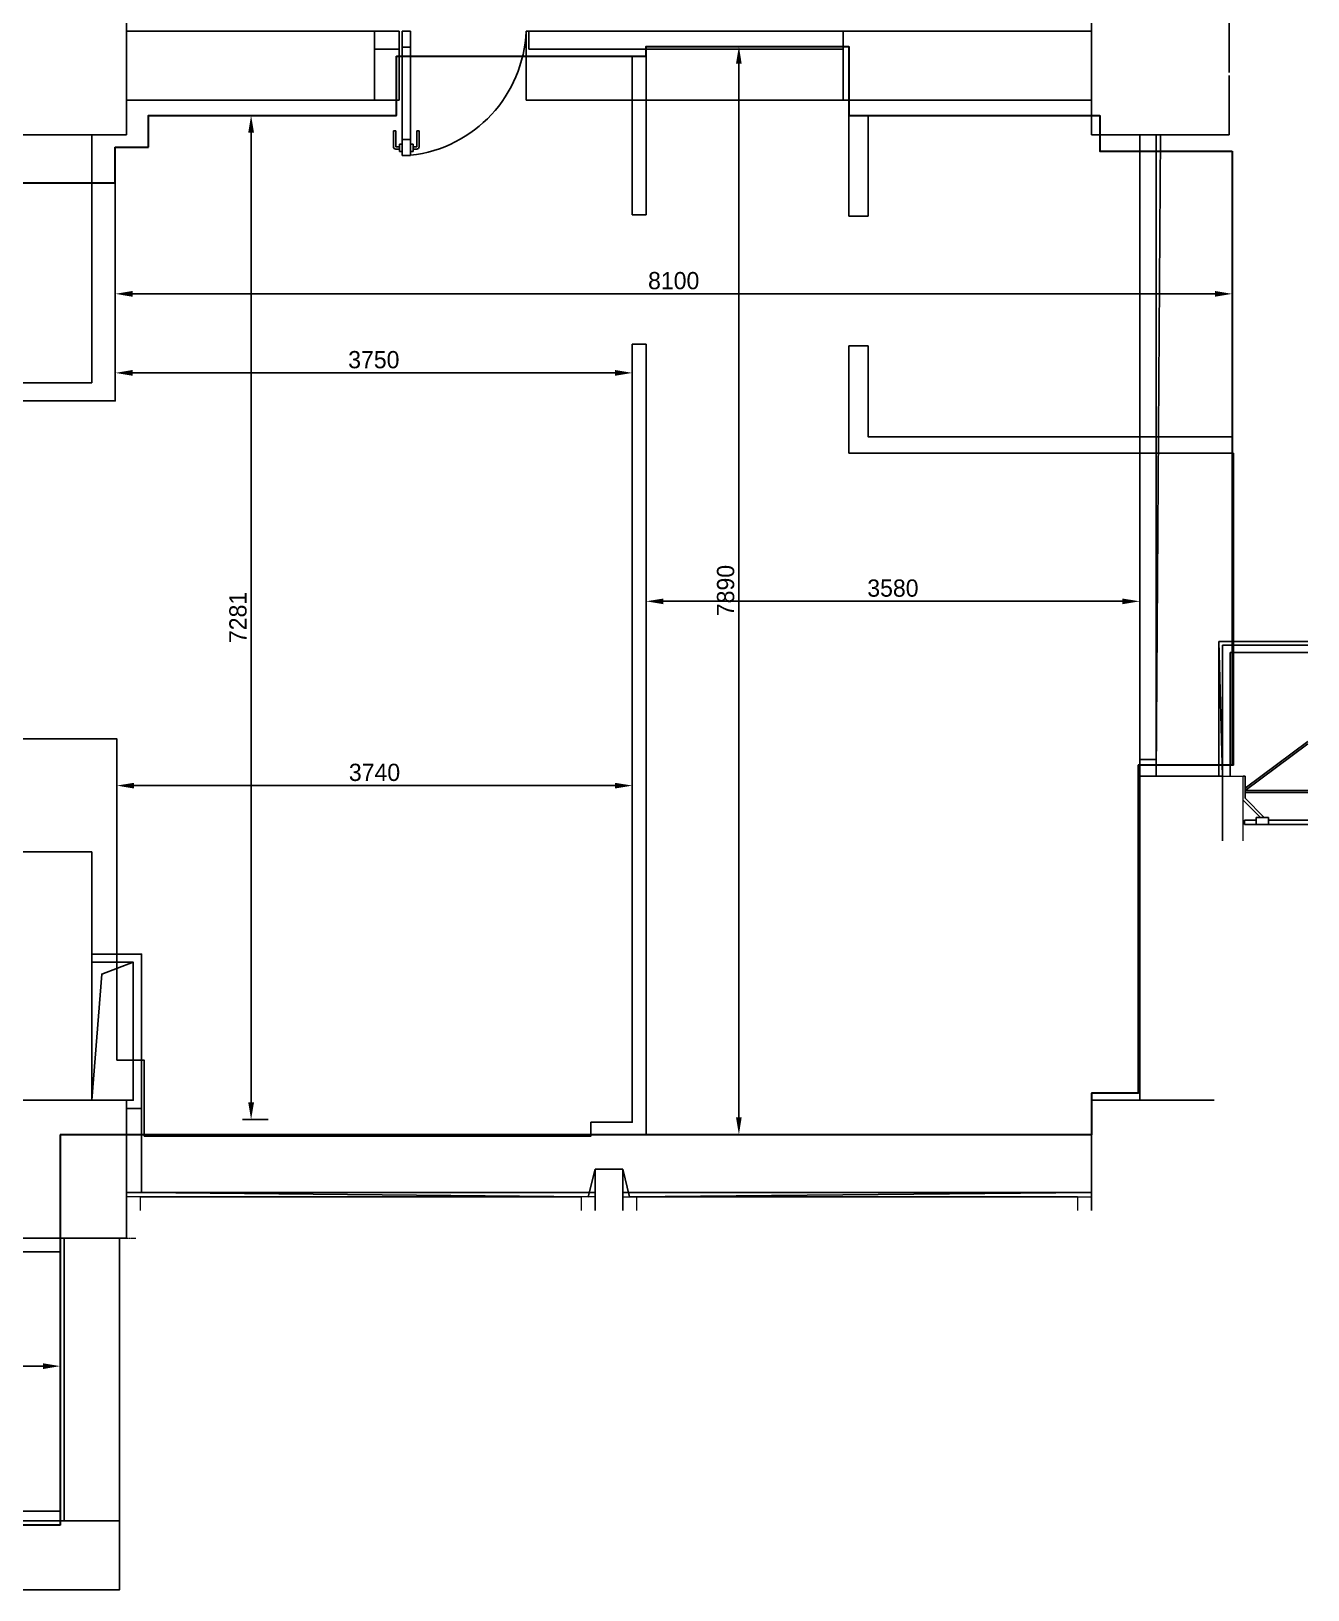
# Model space of a CAD drawing. Header units: millimetres. Extents: x 1339837 to 1379244, y -128283 to -98044.
# Drawn here: x 1359447 to 1368707, y -127964 to -116664 of the extents above; entities that cross this region are included whole.
import ezdxf

# ---------------------------------------------------------------- set-up
doc = ezdxf.new("R2010")
doc.units = ezdxf.units.MM
doc.linetypes.add('HIDDEN', pattern=[0.375, 0.25, -0.125])
for name, color, linetype in [('Baca', 7, 'Continuous'), ('Divar-esas', 7, 'Continuous'), ('Divar-komek', 7, 'Continuous'), ('Meheccer', 7, 'Continuous'), ('metal', 7, 'Continuous'), ('OFFICE_BOUNDARY', 3, 'Continuous'), ('Pencere', 7, 'Continuous'), ('plita 2', 7, 'Continuous'), ('Qapi', 7, 'Continuous'), ('sutun1', 7, 'Continuous'), ('Tavan', 7, 'Continuous')]:
    doc.layers.add(name, color=color, linetype=linetype)
doc.layers.add('obl. keramogranit', color=138, linetype='Continuous', lineweight=18, true_color=0x005252)
doc.layers.add('plita', color=182, linetype='Continuous', lineweight=5, true_color=0x3a07c5)

msp = doc.modelspace()

# ---------------------------------------------------------------- linework, layer by layer
at = {"color": 1, "lineweight": 30}
for p, q in [((1363907, -116844), (1363907, -116774)), ((1363907, -116774), (1365377, -116774)), ((1365377, -116774), (1365377, -117274)), ((1362097, -117274), (1362097, -116844)), ((1362097, -116844), (1363907, -116844)), ((1360297, -117504), (1360297, -117274)), ((1360297, -117274), (1362097, -117274)), ((1365377, -117274), (1367197, -117274)), ((1367197, -117274), (1367197, -117534)), ((1360057, -117764), (1360057, -117504)), ((1360057, -117504), (1360297, -117504)), ((1367197, -117534), (1368157, -117534)), ((1368157, -117534), (1368157, -121984)), ((1359007, -117764), (1360057, -117764)), ((1368157, -121984), (1367477, -121984)), ((1367477, -121984), (1367477, -124364)), ((1367477, -124364), (1367137, -124364)), ((1367137, -124364), (1367137, -124664)), ((1367137, -124664), (1359657, -124664)), ((1359657, -124664), (1359657, -127394)), ((1359657, -127394), (1359657, -127494)), ((1359657, -127494), (1351637, -127494))]:
    msp.add_line(p, q, dxfattribs=at)
at = {"color": 18, "lineweight": -3, "true_color": 0x000000}
for p, q in [((1363907, -116844), (1363907, -116774)), ((1363907, -116774), (1365377, -116774)), ((1365377, -116774), (1365377, -117274)), ((1362097, -117274), (1362097, -116844)), ((1362097, -116844), (1363907, -116844)), ((1360297, -117504), (1360297, -117274)), ((1360297, -117274), (1362097, -117274)), ((1365377, -117274), (1367197, -117274)), ((1367197, -117274), (1367197, -117534)), ((1360057, -117764), (1360057, -117504)), ((1360057, -117504), (1360297, -117504)), ((1367197, -117534), (1368157, -117534)), ((1368157, -117534), (1368157, -121984)), ((1359007, -117764), (1360057, -117764)), ((1368157, -121984), (1367477, -121984)), ((1367477, -121984), (1367477, -124364)), ((1367477, -124364), (1367137, -124364)), ((1367137, -124364), (1367137, -124664)), ((1367137, -124664), (1359657, -124664)), ((1359657, -124664), (1359657, -127394)), ((1359657, -127394), (1359657, -127494)), ((1359657, -127494), (1351637, -127494))]:
    msp.add_line(p, q, dxfattribs=at)
at = {"color": 0, "lineweight": -2, "transparency": 16777216}
for p, q in [((1364610, -116774), (1364517, -116774)), ((1364580, -116899), (1364580, -124539)), ((1361165, -117274), (1360980, -117274)), ((1361042, -117399), (1361042, -124430)), ((1360057, -118380), (1360057, -118630)), ((1368157, -118380), (1368157, -118630)), ((1368032, -118568), (1360182, -118568)), ((1360057, -119221), (1360057, -119078)), ((1363807, -119221), (1363807, -119078)), ((1363682, -119141), (1360182, -119141)), ((1363907, -120560), (1363907, -120860)), ((1367487, -120560), (1367487, -120860)), ((1364032, -120797), (1367362, -120797)), ((1360192, -122133), (1363682, -122133)), ((1360067, -122154), (1360067, -122196)), ((1363807, -122154), (1363807, -122196)), ((1361165, -124555), (1360980, -124555)), ((1364610, -124664), (1364517, -124664)), ((1359657, -126608), (1359657, -126280)), ((1359532, -126342), (1351862, -126342))]:
    msp.add_line(p, q, dxfattribs=at)
for p, q in [((1368167, -119724), (1365377, -119724)), ((1368167, -121984), (1368167, -119724)), ((1367477, -124364), (1367477, -121984)), ((1367477, -121984), (1368167, -121984)), ((1367137, -124664), (1367137, -124364)), ((1367137, -124364), (1367477, -124364))]:
    msp.add_line(p, q)
for points in [[(1365377, -118004), (1365377, -116774), (1363907, -116774), (1363907, -117994)], [(1363907, -117994), (1363807, -117994), (1363807, -116844), (1362097, -116844), (1362097, -117274), (1360297, -117274), (1360297, -117504), (1360057, -117504), (1360057, -119344), (1358157, -119344)], [(1365517, -118944), (1365517, -119604), (1368157, -119604), (1368157, -117534), (1367197, -117534), (1367197, -117274), (1365517, -117274), (1365517, -118004)], [(1365377, -118004), (1365517, -118004)], [(1360067, -124124), (1360267, -124124), (1360267, -124674), (1363507, -124674), (1363507, -124574), (1363807, -124574), (1363807, -118934), (1363907, -118934)], [(1363907, -118934), (1363907, -124664)], [(1365377, -119724), (1365377, -118944)], [(1365377, -118944), (1365517, -118944)], [(1359087, -127494), (1359087, -127394), (1359657, -127394), (1359657, -125514), (1359107, -125514), (1359107, -124374), (1359327, -124374), (1359327, -121794), (1360067, -121794), (1360067, -124124)], [(1367137, -124664), (1363907, -124664)]]:
    msp.add_lwpolyline(points)
at = {"color": 0, "transparency": 16777216}
for points in [[(1364559, -116899), (1364600, -116899), (1364580, -116774)], [(1361021, -117399), (1361063, -117399), (1361042, -117274)], [(1360182, -118547), (1360182, -118589), (1360057, -118568)], [(1368032, -118547), (1368032, -118589), (1368157, -118568)], [(1360182, -119120), (1360182, -119162), (1360057, -119141)], [(1363682, -119120), (1363682, -119162), (1363807, -119141)], [(1364032, -120777), (1364032, -120818), (1363907, -120797)], [(1367362, -120777), (1367362, -120818), (1367487, -120797)], [(1360192, -122113), (1360192, -122154), (1360067, -122133)], [(1363682, -122113), (1363682, -122154), (1363807, -122133)], [(1361021, -124430), (1361063, -124430), (1361042, -124555)], [(1364559, -124539), (1364600, -124539), (1364580, -124664)], [(1359532, -126321), (1359532, -126363), (1359657, -126342)]]:
    msp.add_solid(points, dxfattribs=at)
at = {"layer": 'Baca'}
msp.add_lwpolyline([(1360187, -123414), (1359958, -123499), (1359887, -124414)], dxfattribs=at)
at = {"layer": 'Divar-esas'}
for p, q in [((1361937, -116664), (1362117, -116664)), ((1362117, -116664), (1362117, -116794)), ((1363057, -116664), (1365337, -116664)), ((1363057, -116664), (1363057, -116794)), ((1361937, -116794), (1362117, -116794)), ((1363057, -116794), (1365337, -116794)), ((1359687, -127464), (1359687, -125414)), ((1360087, -127464), (1360087, -125414))]:
    msp.add_line(p, q, dxfattribs=at)
at = {"layer": 'Divar-komek'}
for p, q in [((1362137, -116814), (1362137, -116664)), ((1363037, -116814), (1363037, -116664))]:
    msp.add_line(p, q, dxfattribs=at)
at = {"layer": 'Meheccer'}
for p, q in [((1368707, -121089), (1368062, -121089)), ((1368062, -122064), (1368062, -121089)), ((1368707, -121169), (1368142, -121169)), ((1368142, -122064), (1368142, -121169))]:
    msp.add_line(p, q, dxfattribs=at)
at = {"layer": 'metal'}
for p, q in [((1368251, -122151), (1368707, -121814)), ((1368251, -122169), (1368707, -121831)), ((1368251, -122064), (1368237, -122064)), ((1368251, -122224), (1368251, -122064)), ((1368362, -122364), (1368237, -122238)), ((1368707, -122169), (1368251, -122169)), ((1368707, -122184), (1368251, -122184)), ((1368391, -122364), (1368251, -122224)), ((1368332, -122364), (1368422, -122364)), ((1368332, -122414), (1368332, -122364)), ((1368422, -122414), (1368422, -122364))]:
    msp.add_line(p, q, dxfattribs=at)
at = {"layer": 'obl. keramogranit'}
for p, q in [((1368087, -122064), (1368237, -122064)), ((1368237, -122534), (1368237, -122064)), ((1360237, -125114), (1360137, -125114)), ((1360237, -125114), (1360237, -125214)), ((1363437, -125114), (1363437, -125214)), ((1363537, -125114), (1363437, -125114)), ((1363737, -125114), (1363837, -125114)), ((1363837, -125114), (1363837, -125214)), ((1367037, -125114), (1367037, -125214)), ((1367037, -125114), (1367137, -125114))]:
    msp.add_line(p, q, dxfattribs=at)
at = {"layer": 'OFFICE_BOUNDARY'}
msp.add_lwpolyline([(1359007, -117764), (1360057, -117764), (1360057, -117504), (1360297, -117504), (1360297, -117274), (1362097, -117274), (1362097, -116844), (1363907, -116844), (1363907, -116774), (1365377, -116774), (1365377, -117274), (1367197, -117274), (1367197, -117534), (1368157, -117534), (1368157, -121984), (1367477, -121984), (1367477, -124364), (1367137, -124364), (1367137, -124664), (1359657, -124664), (1359657, -127394), (1359657, -127494), (1351637, -127494)], dxfattribs=at)
at = {"layer": 'Pencere'}
for p, q in [((1367487, -117414), (1367487, -122064)), ((1367607, -117414), (1367607, -122064)), ((1368247, -122384), (1368332, -122384)), ((1368247, -122414), (1368247, -122384)), ((1368707, -122414), (1368247, -122414)), ((1368707, -122384), (1368422, -122384)), ((1360137, -125084), (1363537, -125084)), ((1367137, -125084), (1363737, -125084)), ((1360237, -125114), (1363437, -125114)), ((1367037, -125114), (1363837, -125114))]:
    msp.add_line(p, q, dxfattribs=at)
msp.add_lwpolyline([(1367487, -121944), (1367607, -121944)], dxfattribs=at)
at = {"layer": 'plita', "linetype": 'HIDDEN', "ltscale": 5}
msp.add_line((1360137, -125414), (1360207, -125414), dxfattribs=at)
at = {"layer": 'plita 2'}
for p, q in [((1368087, -121114), (1368707, -121114)), ((1368087, -122064), (1368087, -121114))]:
    msp.add_line(p, q, dxfattribs=at)
msp.add_lwpolyline([(1360137, -124414), (1360187, -124414), (1360187, -123414), (1359887, -123414)], dxfattribs=at)
at = {"layer": 'Qapi'}
for p, q in [((1362137, -116664), (1362199, -116664)), ((1362137, -116664), (1362137, -117564)), ((1362199, -116664), (1362199, -117564)), ((1362137, -116779), (1362199, -116779)), ((1362137, -117448), (1362199, -117448)), ((1362137, -117448), (1362199, -117448)), ((1362137, -117564), (1362199, -117564))]:
    msp.add_line(p, q, dxfattribs=at)
at = {"layer": 'Qapi', "linetype": 'Continuous'}
for p, q in [((1362092, -117386), (1362074, -117386)), ((1362074, -117386), (1362074, -117501)), ((1362092, -117386), (1362092, -117501)), ((1362243, -117386), (1362243, -117501)), ((1362243, -117386), (1362261, -117386)), ((1362261, -117386), (1362261, -117501)), ((1362119, -117501), (1362092, -117501)), ((1362119, -117519), (1362092, -117519)), ((1362119, -117519), (1362092, -117519)), ((1362119, -117519), (1362092, -117519)), ((1362137, -117484), (1362119, -117484)), ((1362119, -117484), (1362119, -117537)), ((1362119, -117484), (1362119, -117537)), ((1362199, -117484), (1362217, -117484)), ((1362217, -117484), (1362217, -117537)), ((1362217, -117484), (1362217, -117537)), ((1362217, -117501), (1362243, -117501)), ((1362217, -117519), (1362243, -117519)), ((1362217, -117519), (1362243, -117519)), ((1362217, -117519), (1362243, -117519)), ((1362137, -117537), (1362119, -117537)), ((1362199, -117537), (1362217, -117537))]:
    msp.add_line(p, q, dxfattribs=at)
at = {"layer": 'Qapi', "extrusion": (0, 0, -1)}
msp.add_arc((-1362095, -116627), 942, -177.767, -96.3343, dxfattribs=at)
at = {"layer": 'Qapi', "linetype": 'Continuous', "extrusion": (0, 0, -1)}
for centre, start, end in [((-1362092, -117501), -90, 0), ((-1362243, -117501), 180, -90)]:
    msp.add_arc(centre, 17.8, start, end, dxfattribs=at)
at = {"layer": 'sutun1', "color": 134}
for p, q in [((1368137, -116964), (1368137, -109414)), ((1368137, -117414), (1368137, -116984)), ((1367607, -122064), (1367637, -117414)), ((1367637, -117414), (1368137, -117414)), ((1368137, -117414), (1368137, -117414)), ((1368137, -117414), (1368137, -117414)), ((1368137, -117414), (1368137, -117414)), ((1368137, -117414), (1368137, -117414)), ((1368137, -117414), (1368137, -117414)), ((1368137, -117414), (1368137, -117414)), ((1368137, -117414), (1368137, -117414)), ((1368137, -117414), (1368137, -117414)), ((1368137, -117414), (1368137, -117414)), ((1368137, -117414), (1368137, -117414)), ((1368707, -121089), (1368062, -121089)), ((1368062, -121089), (1368087, -122064)), ((1368087, -122064), (1367607, -122064))]:
    msp.add_line(p, q, dxfattribs=at)
at = {"layer": 'sutun1', "color": 22}
for p, q in [((1360137, -116414), (1360137, -116664)), ((1367137, -116664), (1367137, -116414)), ((1360137, -116664), (1362117, -116664)), ((1362117, -116664), (1362117, -117164)), ((1363037, -117164), (1363037, -116664)), ((1363037, -116664), (1367137, -116664)), ((1362117, -117164), (1360137, -117164)), ((1360137, -117164), (1360137, -117414)), ((1367137, -117164), (1363037, -117164)), ((1367137, -117414), (1367137, -117164)), ((1360137, -117414), (1359887, -117414)), ((1359887, -117414), (1359887, -119214)), ((1367487, -117414), (1367137, -117414)), ((1367487, -124414), (1367487, -117414)), ((1359887, -119214), (1359387, -119214)), ((1359387, -122614), (1359887, -122614)), ((1359887, -122614), (1359887, -123354)), ((1359887, -123354), (1360247, -123354)), ((1360247, -123354), (1360247, -125084)), ((1367137, -125084), (1367137, -124414)), ((1367137, -124414), (1367487, -124414)), ((1363487, -125114), (1363537, -124914)), ((1363537, -124914), (1363737, -124914)), ((1363737, -124914), (1363787, -125114)), ((1360247, -125084), (1363487, -125114)), ((1363787, -125114), (1367137, -125084)), ((1359687, -125414), (1359137, -125414)), ((1359687, -127464), (1359687, -125414)), ((1344087, -127464), (1359687, -127464))]:
    msp.add_line(p, q, dxfattribs=at)
at = {"layer": 'sutun1'}
for p, q in [((1367137, -116414), (1367137, -117414)), ((1368137, -116964), (1368137, -116414)), ((1361937, -116664), (1360137, -116664)), ((1361937, -116664), (1360137, -116664)), ((1367137, -116664), (1365337, -116664)), ((1367137, -116664), (1365337, -116664)), ((1368137, -117414), (1368137, -116984)), ((1361937, -117164), (1360137, -117164)), ((1361937, -117164), (1360137, -117164)), ((1367137, -117164), (1365337, -117164)), ((1367137, -117164), (1365337, -117164)), ((1359887, -119214), (1359887, -117414)), ((1367137, -117414), (1368137, -117414)), ((1359387, -119214), (1359887, -119214)), ((1367487, -124414), (1367487, -122064)), ((1367487, -122064), (1368087, -122064)), ((1368087, -122534), (1368087, -122064)), ((1359887, -122614), (1359387, -122614)), ((1359887, -124414), (1359887, -122614)), ((1368027, -124414), (1367137, -124414)), ((1367137, -124414), (1367137, -125214)), ((1363737, -124914), (1363537, -124914)), ((1363537, -124914), (1363537, -125214)), ((1363737, -125214), (1363737, -124914))]:
    msp.add_line(p, q, dxfattribs=at)
for points in [[(1359137, -117414), (1360137, -117414), (1360137, -116414), (1359137, -116414)], [(1359137, -125414), (1360137, -125414), (1360137, -124414), (1359137, -124414)], [(1359187, -127464), (1360087, -127464), (1360087, -127964), (1359187, -127964)]]:
    msp.add_lwpolyline(points, close=True, dxfattribs=at)
for points in [[(1361937, -117164), (1361937, -116664)], [(1365337, -116664), (1365337, -117164)]]:
    msp.add_lwpolyline(points, dxfattribs=at)
at = {"layer": 'Tavan'}
msp.add_lwpolyline([(1360137, -124474), (1360247, -124474), (1360247, -123354), (1359887, -123354)], dxfattribs=at)

# ---------------------------------------------------------------- texts
at = {"color": 0, "transparency": 16777216, "char_height": 125, "attachment_point": 5}
for s, insert in [('8100', (1364107, -118473)), ('3750', (1361932, -119046)), ('3580', (1365697, -120702)), ('3740', (1361937, -122038))]:
    msp.add_mtext(s, dxfattribs=dict(at, insert=insert))
at = {"color": 0, "transparency": 16777216, "char_height": 125, "attachment_point": 5, "rotation": 90}
for s, insert in [('7890', (1364484, -120719)), ('7281', (1360947, -120914))]:
    msp.add_mtext(s, dxfattribs=dict(at, insert=insert))

doc.saveas('drawing.dxf')
